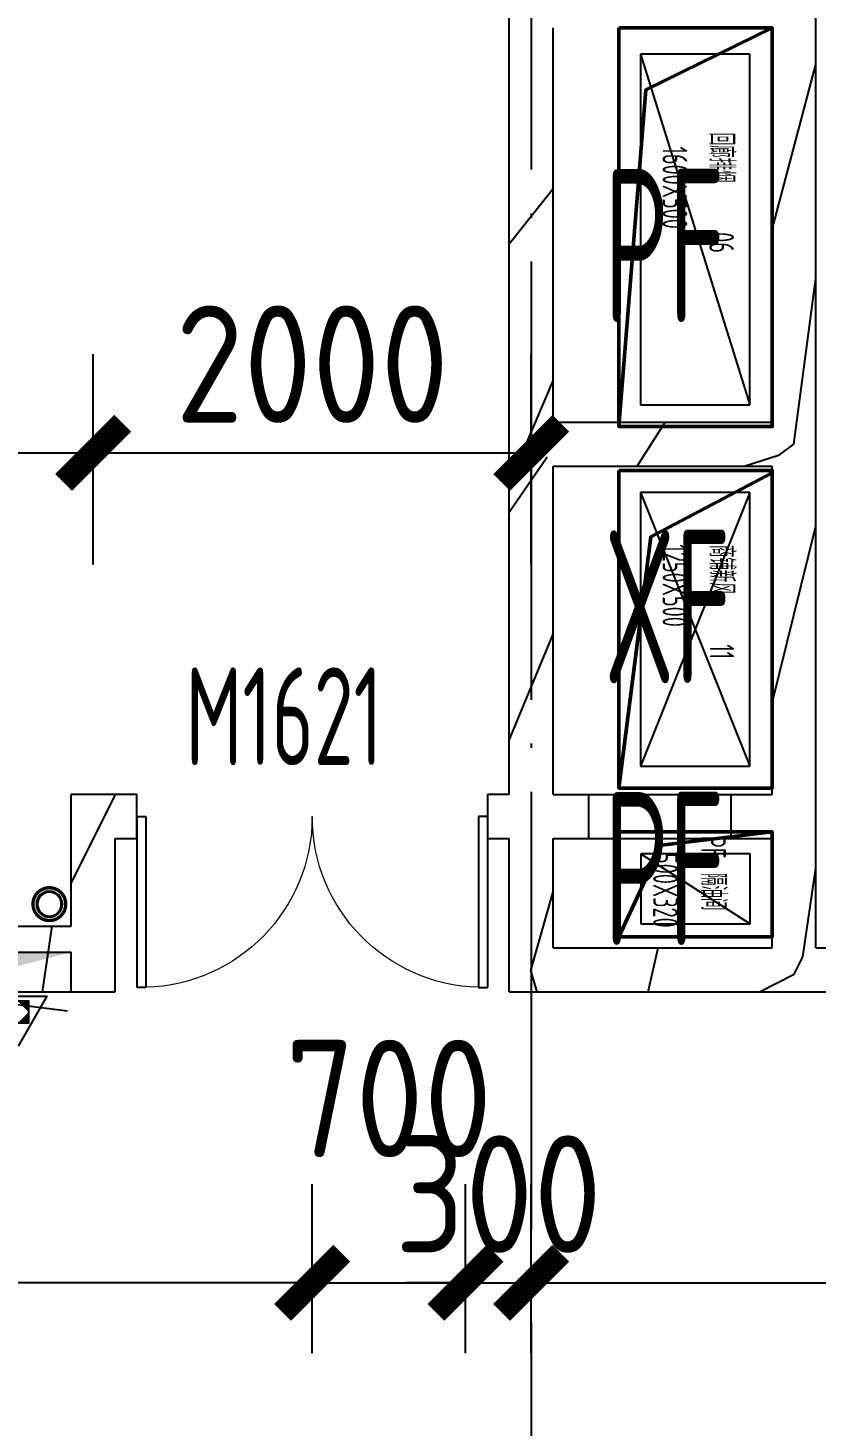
# Model space of a CAD drawing. Header units: inches. Extents: x 0 to 1813292486, y 0 to 3473589894.
# Drawn here: x 600480088 to 600483686, y 3473220935 to 3473227318 of the extents above; entities that cross this region are included whole.
import ezdxf
from ezdxf.enums import TextEntityAlignment as Align

# ---------------------------------------------------------------- set-up
doc = ezdxf.new("R2010")
doc.units = ezdxf.units.IN
doc.header["$LTSCALE"] = 1000
doc.header["$MEASUREMENT"] = 0
doc.linetypes.add('AX-MALL-GIRD-200$0$DOTE', pattern=[2.4200000000000004, 2, -0.2, 0.02, -0.2])
for name, color, linetype in [('A-Anno-Note', 241, 'Continuous'), ('AX-MALL-DIM-P02$0$A-Anno-Dims', 3, 'Continuous'), ('AX-MALL-DIM-P02$0$A-Detl-Thin', 131, 'Continuous'), ('AX-MALL-GIRD-200$0$A-Grid', 222, 'AX-MALL-GIRD-200$0$DOTE'), ('AX-MALL-P02-200$0$A-Anno-Note', 241, 'Continuous'), ('AX-MALL-WALL-P02$0$A-Anno-Note', 241, 'Continuous'), ('AX-MALL-WALL-P02-QT$0$A-Accs', 181, 'Continuous'), ('AX-MALL-WALL-P02-QT$0$A-Anno-Dims', 3, 'Continuous'), ('AX-MALL-WALL-P02-QT$0$A-Detl-Patt', 8, 'Continuous'), ('AX-MALL-WALL-P02-QT$0$A-Detl-Thin', 131, 'Continuous'), ('AX-MALL-WALL-P02-QT$0$A-Wall', 2, 'Continuous'), ('AX-MALL-WALL-P02-QT$0$A-Wall-Patt', 13, 'Continuous'), ('AX-MALL-WALL-P02-QT$0$A-Wind', 4, 'Continuous'), ('AX-MALL-WORD-P02$0$A-Wind-Iden', 11, 'Continuous'), ('AX-MALL-ZTKD-P02$0$A-Anno-Note', 241, 'Continuous'), ('MX-MALL-P02-LG$0$M-AC-DUCT-FLG', 40, 'Continuous'), ('MX-MALL-P02-LG$0$M-AC-DUCT-PAD', 70, 'Continuous'), ('MX-MALL-P02-LG$0$M-VT-DUCT-EAD', 4, 'Continuous'), ('MX-MALL-P02-LG$0$M-VT-DUCT-FLG', 40, 'Continuous'), ('MX-MALL-P02-LG$0$M-VT-DUCT-SED', 150, 'Continuous'), ('MX-MALL-P02-LG$0$M-VT-TEXT', 21, 'Continuous'), ('PX-MALL-P02-LG$0$P-Exsh', 31, 'Continuous'), ('PX-MALL-P02-LG$0$P-Hydt-Boxx', 221, 'Continuous'), ('PX-MALL-P02-LG$0$P-Hydt-Pipe', 221, 'Continuous'), ('PX-MALL-P02-LG$0$P-Pipe-Risr', 7, 'Continuous'), ('PX-MALL-P02-LG$0$P-Pipe-Risr-Arch', 6, 'Continuous'), ('PX-MALL-P02-LG$0$P-Pipe-Risr-W100', 6, 'Continuous'), ('PX-MALL-P02-LG$0$P-Pipe-Risr-W50', 6, 'Continuous'), ('SX-MALL-NTKD-L-2F$0$S-HOLE', 5, 'Continuous')]:
    doc.layers.add(name, color=color, linetype=linetype)
doc.styles.add('AX-MALL-DIM-P02$0$_TCH_DIM_T3', font='gbenor.shx')
doc.styles.add('AX-MALL-WALL-P02-QT$0$STANDARD', font='gbenor.shx', dxfattribs={"bigfont": 'gbcbig.shx'})
doc.styles.add('AX-MALL-WORD-P02$0$_TCH_WINDOW', font='gbenor.shx', dxfattribs={"bigfont": 'gbcbig.shx'})
doc.styles.add('MX-MALL-P02-LG$0$_THVAC_WIN', font='gbenor.shx', dxfattribs={"bigfont": 'gbcbig.shx'})
doc.styles.add('PX-MALL-P02-LG$0$jzfz', font='gbenor.shx', dxfattribs={"bigfont": 'gbcbig.shx'})
doc.dimstyles.new('AX-MALL-DIM-P02$0$_TCH_ARCH&&180', dxfattribs={"dimtxt": 535.5, "dimasz": 270, "dimexe": 450, "dimexo": 450, "dimgap": 137.25, "dimtad": 1, "dimdec": 0, "dimzin": 0, "dimdsep": 46, "dimtxsty": 'AX-MALL-DIM-P02$0$_TCH_DIM_T3', "dimblk": 'AX-MALL-DIM-P02$0$_ArchTick', "dimcen": 0.09, "dimclrt": 7, "dimazin": 2, "dimtfac": 1, "dimtdec": 0, "dimtix": 1, "dimtmove": 2, "dimatfit": 3, "dimfxl": 500, "dimtolj": 1, "dimtzin": 0, "dimarcsym": 0})
pattern_1 = [(45, (0, 359.0227), (-353.55353201463, 353.55353201463), [])]

# ---------------------------------------------------------------- blocks, each defined once
blk = doc.blocks.new('AX-MALL-WORD-P02')
at = {"layer": 'AX-MALL-WORD-P02$0$A-Wind-Iden', "style": 'AX-MALL-WORD-P02$0$_TCH_WINDOW', "width": 0.7}
blk.add_text('M1621', height=446.25, rotation=339.5681612302259, dxfattribs=at).set_placement((600294444.2148736, 3473117604.257203))
blk = doc.blocks.new('AX-MALL-GIRD-200')
at = {"layer": 'AX-MALL-GIRD-200$0$A-Grid'}
blk.add_line((600323759.5421638, 3473191775.534485), (600285030.0032144, 3473087811.807404), dxfattribs=at)
blk = doc.blocks.new('AX-MALL-WALL-P02-QT$0$tj')
at = {"layer": 'AX-MALL-WALL-P02-QT$0$A-Detl-Patt'}
h = blk.add_hatch(dxfattribs=at)
h.set_pattern_fill('STEEL', color=256, scale=100.0000000000001, angle=50.43183869082386)
h.set_pattern_definition([(75.00000000004839, (-14278.19445574284, 156289.8254051208), (-153.3407249234246, 41.08752340989569), []), (75.00000000004839, (-14317.88195610046, 156358.5661673546), (-153.3407249234246, 41.08752340989569), [])])
edge = h.paths.add_edge_path()
edge.add_line((88101.273016572, 47666.64152574539), (87883.93542659283, 47459.84604215622))
edge.add_line((87883.93542659283, 47459.84604215622), (91571.54751467705, 43584.64122533798))
edge.add_arc((262949.389629302, 558937.705083496), 543101.4133620498, 251.6057364187558, 260.0288666978238)
edge.add_arc((172180.8466627672, -2862.146247219684), 27099.9982179492, 64.7128659603706, 96.9316049602786, ccw=False)
edge.add_arc((262948.9730309481, 558936.3205539446), 543099.9677998082, 261.6155114784545, 271.7251478115656)
edge.add_line((279298.9759148359, 16082.51663446426), (279298.9759315252, 16382.65274763107))
edge.add_arc((262948.9742454757, 558936.3204835369), 542799.9676941936, 261.62020364125146, 271.7261014454634, ccw=False)
edge.add_arc((172180.8456921196, -2862.14609140989), 27400.00151046549, 64.80631838577902, 96.83815911678944)
edge.add_arc((262949.394896181, 558937.7037490648), 542801.4137571028, 251.6136389015772, 260.02417327084333, ccw=False)
edge.add_line((91737.26096642017, 43845.69257831573), (88101.273016572, 47666.64152574539))
blk.add_lwpolyline([(88103.03003954887, 47737.33037519455), (87813.24658572674, 47461.60306501389), (91543.92713344097, 43541.13421487808, 0.03677856867194786), (168908.9495433569, 23989.2463850975, -0.1416543586965341), (183742.0972260237, 21592.70785188675, 0.04416604653312874), (279348.9759123325, 16034.00206041336), (279348.9759345055, 16434.18465709686, -0.04414427716130016), (183859.0483468771, 21979.79425859451, 0.1405450684183163), (168919.8474783897, 24393.46752309799, -0.03670519880877311), (91764.87840116024, 43889.20268630981), (88103.03007543087, 47737.33033752441)], format="xyb", dxfattribs=at)
blk.add_lwpolyline([(88101.273016572, 47666.64152574539), (87883.93542659283, 47459.84604215622), (91571.54751467705, 43584.64122533798, 0.0367693963449814), (168910.2986617088, 24039.77597379684, -0.1415142461245126), (183756.7420067787, 21641.08926153183, 0.04414024362697595), (279298.9759148359, 16082.51663446426), (279298.9759315252, 16382.65274763107, -0.04412389944666065), (183844.4648458958, 21931.40288829803, 0.1406825130026793), (168918.4574091434, 24342.94360637665, -0.03671436212623864), (91737.26096642017, 43845.69257831573)], format="xyb", close=True, dxfattribs=at)
blk = doc.blocks.new('MX-MALL-P02-LG')
at = {"layer": 'MX-MALL-P02-LG$0$M-AC-DUCT-FLG'}
for p, q in [((600296825.2573944, 3473118046.315227), (600296857.435427, 3473116700.408627)), ((600297293.8014677, 3473117871.76881), (600296388.8913537, 3473116874.955043))]:
    blk.add_line(p, q, dxfattribs=at)
at = {"layer": 'MX-MALL-P02-LG$0$M-AC-DUCT-PAD'}
for p, q in [((600296825.2573944, 3473118046.315227), (600296388.8913537, 3473116874.955043)), ((600297293.8014677, 3473117871.76881), (600296825.2573944, 3473118046.315227)), ((600296857.435427, 3473116700.408627), (600297293.8014677, 3473117871.76881)), ((600296388.8913537, 3473116874.955043), (600296857.435427, 3473116700.408627))]:
    blk.add_line(p, q, dxfattribs=at)
at = {"layer": 'MX-MALL-P02-LG$0$M-VT-DUCT-EAD'}
for p, q in [((600296250.4419589, 3473116499.951395), (600296138.7322525, 3473116200.083188)), ((600296718.9860321, 3473116325.404979), (600296250.4419589, 3473116499.951395)), ((600296607.2763257, 3473116025.536772), (600296718.9860321, 3473116325.404979)), ((600296138.7322525, 3473116200.083188), (600296607.2763257, 3473116025.536772))]:
    blk.add_line(p, q, dxfattribs=at)
at = {"layer": 'MX-MALL-P02-LG$0$M-VT-DUCT-FLG'}
for p, q in [((600297523.4430581, 3473119920.491514), (600297433.4385995, 3473118246.604064)), ((600296250.4419589, 3473116499.951395), (600296607.2763257, 3473116025.536772))]:
    blk.add_line(p, q, dxfattribs=at)
at = {"layer": 'MX-MALL-P02-LG$0$M-VT-DUCT-SED'}
for p, q in [((600297523.4430581, 3473119920.491514), (600296964.8945262, 3473118421.15048)), ((600297991.9871314, 3473119745.945098), (600297523.4430581, 3473119920.491514)), ((600297433.4385995, 3473118246.604064), (600297991.9871314, 3473119745.945098)), ((600296964.8945262, 3473118421.15048), (600297433.4385995, 3473118246.604064))]:
    blk.add_line(p, q, dxfattribs=at)
at = {"layer": 'MX-MALL-P02-LG$0$M-VT-TEXT', "style": 'MX-MALL-P02-LG$0$_THVAC_WIN', "width": 0.7}
for s, height, rotation, p in [('1600X500', 112.658227848101, 249.5681612619673, (600297471.1259265, 3473119490.489369, -14999.9999999851)), ('回廊排烟', 112.658227848101, 249.5681612619673, (600297692.8844719, 3473119474.817364, -14999.9999999851)), ('06', 112.658227848101, 249.5681612619673, (600297534.5112172, 3473119049.687755, -14999.9999999851)), ('1250X500', 112.6582278481011, 249.5681612619673, (600296836.9058418, 3473117788.019231, -20999.99999999999)), ('商铺新风', 112.6582278481011, 249.5681612619673, (600297037.1101289, 3473117710.861968, -20999.99999999999)), ('11', 112.6582278481011, 249.5681612619673, (600296878.7368742, 3473117285.732358, -20999.99999999999)), ('500X320', 112.6582278481009, 249.5681612682275, (600296304.9430504, 3473116482.973455, -5999.999999999998)), ('PF-', 112.6582278481009, 249.5681612682275, (600296537.5386977, 3473116480.654901, -5999.999999999998)), ('隔油间', 112.6582278481009, 249.5681612682275, (600296478.1487273, 3473116321.231297, -5999.999999999998))]:
    blk.add_text(s, height=height, rotation=rotation, dxfattribs=at).set_placement(p)
blk = doc.blocks.new('SX-MALL-NTKD-L-2F')
at = {"layer": 'SX-MALL-NTKD-L-2F$0$S-HOLE', "lineweight": 50}
for points, elevation in [([(600297473.3184859, 3473120067.361587), (600298129.2801892, 3473119822.996604), (600297493.8851235, 3473118117.372416), (600296837.9234201, 3473118361.737398)], 2999.999999999997), ([(600296768.1048552, 3473118174.319775), (600297424.0665582, 3473117929.954792), (600296917.8819522, 3473116571.176979), (600296261.920249, 3473116815.541961)], 2999.999999999996), ([(600296191.6424656, 3473116628.569479), (600296847.8697602, 3473116384.105556), (600296680.2624593, 3473115934.188512), (600296024.0351647, 3473116178.652435)], 2999.999999999998)]:
    blk.add_lwpolyline(points, close=True, dxfattribs=dict(at, elevation=elevation))
for points, elevation in [([(600298129.2801892, 3473119822.996604), (600297489.4735942, 3473119759.843744), (600296837.9234204, 3473118361.737399)], 2999.999999999997), ([(600296847.6041679, 3473116384.204497), (600296353.6492214, 3473116503.494783), (600296024.0351642, 3473116178.652435)], 2999.999999999998)]:
    blk.add_lwpolyline(points, dxfattribs=dict(at, elevation=elevation))
blk.add_lwpolyline([(600297420.2487001, 3473117920.570203), (600296799.513266, 3473117839.205696), (600296261.920249, 3473116815.541961)], dxfattribs=at)
blk = doc.blocks.new('SX-MALL-NTKD-2F')
blk.add_blockref('SX-MALL-NTKD-L-2F', (0, 0))
blk = doc.blocks.new('AX-MALL-WALL-P02-QT$0$$DorLib2D$00000002')
for p, q in [((-0.5, -5.684341886080802e-17), (-0.5000000000000007, 0.4875)), ((-0.4750000000000007, 0.4875), (-0.5000000000000007, 0.4875)), ((-0.475, -2.842170943040401e-17), (-0.4750000000000007, 0.4875)), ((0.475, -2.842170943040401e-17), (0.4750000000000007, 0.4875)), ((0.4750000000000007, 0.4875), (0.5000000000000007, 0.4875)), ((0.5, -5.684341886080802e-17), (0.5000000000000007, 0.4875)), ((-0.5, -5.684341886080802e-17), (-0.475, -2.842170943040401e-17)), ((0.5, -5.684341886080802e-17), (0.475, -2.842170943040401e-17))]:
    blk.add_line(p, q)
at = {"lineweight": 13}
for centre, start, end in [((-0.4875, -4.263256414560601e-17), 0, 88.53071641864632), ((0.4875, -4.263256414560601e-17), 91.4692835813537, 180)]:
    blk.add_arc(centre, 0.4875, start, end, dxfattribs=at)
blk = doc.blocks.new('AX-MALL-WALL-P02-QT')
at = {"layer": 'AX-MALL-WALL-P02-QT$0$A-Wall-Patt'}
h = blk.add_hatch(dxfattribs=at)
h.set_pattern_fill('普通砖', color=256, scale=200, style=0)
h.set_pattern_definition(pattern_1)
h.paths.add_polyline_path([(600296466.1615472, 3473118414.999779), (600296563.5433735, 3473118485.435739), (600297191.9104706, 3473120172.194404), (600297164.3472108, 3473120289.176074), (600297039.4021248, 3473120335.721785), (600296341.2164607, 3473118461.54549)])
h = blk.add_hatch(dxfattribs=at)
h.set_pattern_fill('普通砖', color=256, scale=200, style=0)
h.set_pattern_definition(pattern_1)
h.paths.add_polyline_path([(600297528.1947803, 3473118019.361237), (600297653.1398665, 3473117972.815526), (600298351.32553, 3473119846.99182), (600298226.3804439, 3473119893.537531), (600298128.9986178, 3473119823.101572), (600297500.6315204, 3473118136.342907)])
h = blk.add_hatch(dxfattribs=at)
h.set_pattern_fill('普通砖', color=256, scale=200, style=0)
h.set_pattern_definition(pattern_1)
h.paths.add_polyline_path([(600296466.1615472, 3473118414.999779), (600296493.7248071, 3473118298.01811), (600297430.8129541, 3473117948.925278), (600297528.1947803, 3473118019.361237), (600297500.6315204, 3473118136.342907), (600296563.5433735, 3473118485.435739)])
h = blk.add_hatch(dxfattribs=at)
h.set_pattern_fill('普通砖', color=256, scale=200, style=0)
h.set_pattern_definition(pattern_1)
h.paths.add_polyline_path([(600295841.467462, 3473116833.586359), (600295970.0855592, 3473116892.385889), (600296493.7248071, 3473118298.01811), (600296466.1615471, 3473118414.999779), (600296341.2164607, 3473118461.54549), (600295782.6679308, 3473116962.204458)])
h = blk.add_hatch(dxfattribs=at)
h.set_pattern_fill('普通砖', color=256, scale=200, style=0)
h.set_pattern_definition(pattern_1)
h.paths.add_polyline_path([(600296934.736966, 3473116426.311388), (600297059.6820521, 3473116379.765676), (600297653.1398665, 3473117972.815526), (600297528.1947803, 3473118019.361237), (600297430.8129541, 3473117948.925278), (600296907.173706, 3473116543.293057)])
h = blk.add_hatch(dxfattribs=at)
h.set_pattern_fill('普通砖', color=256, scale=200, style=0)
h.set_pattern_definition(pattern_1)
h.paths.add_polyline_path([(600293699.0359551, 3473117098.137286), (600293781.7256953, 3473116747.192169), (600294026.090698, 3473117403.153927), (600293908.4916348, 3473117660.390122)])
h = blk.add_hatch(dxfattribs=at)
h.set_pattern_fill('普通砖', color=256, scale=200, style=0)
h.set_pattern_definition(pattern_1)
h.paths.add_polyline_path([(600294026.090698, 3473117403.153927), (600294119.7995129, 3473117368.244644), (600294189.6180793, 3473117555.662273), (600293908.4916348, 3473117660.390122)])
h = blk.add_hatch(dxfattribs=at)
h.set_pattern_fill('普通砖', color=256, scale=200, style=0)
h.set_pattern_definition(pattern_1)
h.paths.add_polyline_path([(600292949.3656684, 3473117377.41195), (600292844.6376592, 3473117096.285565), (600293781.7256953, 3473116747.192169), (600293699.0359551, 3473117098.137286)])
h = blk.add_hatch(dxfattribs=at)
h.set_pattern_fill('普通砖', color=256, scale=200, style=0)
h.set_pattern_definition(pattern_1)
h.paths.add_polyline_path([(600295782.6679308, 3473116962.204458), (600295688.9591141, 3473116997.113742), (600295619.1405478, 3473116809.696113), (600295712.8493645, 3473116774.786829), (600295841.4674618, 3473116833.586359)])
h = blk.add_hatch(dxfattribs=at)
h.set_pattern_fill('普通砖', color=256, scale=200, style=0)
h.set_pattern_definition(pattern_1)
h.paths.add_polyline_path([(600295841.4674618, 3473116833.586359), (600295900.2669929, 3473116704.96826), (600296837.3551397, 3473116355.875428), (600296934.736966, 3473116426.311388), (600296907.173706, 3473116543.293057), (600295970.0855592, 3473116892.385889)])
h = blk.add_hatch(dxfattribs=at)
h.set_pattern_fill('普通砖', color=256, scale=200, style=0)
h.set_pattern_definition(pattern_1)
h.paths.add_polyline_path([(600295468.4843816, 3473116118.825124), (600295725.7205771, 3473116236.424187), (600295900.2669929, 3473116704.96826), (600295841.4674618, 3473116833.586359), (600295712.8493645, 3473116774.786829)])
h = blk.add_hatch(dxfattribs=at)
h.set_pattern_fill('普通砖', color=256, scale=200, style=0)
h.set_pattern_definition(pattern_1)
h.paths.add_polyline_path([(600296733.2446831, 3473115789.949529), (600296850.2263532, 3473115817.512789), (600297059.6820521, 3473116379.765676), (600296934.736966, 3473116426.311388), (600296837.3551397, 3473116355.875428), (600296662.8087239, 3473115887.331355)])
h = blk.add_hatch(dxfattribs=at)
h.set_pattern_fill('普通砖', color=256, scale=200, style=0)
h.set_pattern_definition(pattern_1)
h.paths.add_polyline_path([(600295725.7205771, 3473116236.424187), (600295468.4843816, 3473116118.825124), (600296686.6989722, 3473115665.004443), (600296733.2446831, 3473115789.949529), (600296662.8087239, 3473115887.331355)])
h = blk.add_hatch(dxfattribs=at)
h.set_pattern_fill('普通砖', color=256, scale=200, style=0)
h.set_pattern_definition(pattern_1)
h.paths.add_polyline_path([(600296733.2446831, 3473115789.949529), (600296686.6989722, 3473115665.004443), (600300809.8868191, 3473114128.995983), (600300692.287756, 3473114386.232179), (600296850.2263532, 3473115817.512789)])
at = {"layer": 'AX-MALL-WALL-P02-QT$0$A-Wall'}
for p, q in [((600296341.2164607, 3473118461.54549), (600297039.4021248, 3473120335.721785)), ((600296563.5433735, 3473118485.435739), (600297191.9104706, 3473120172.194404)), ((600297500.6315204, 3473118136.342907), (600298128.9986178, 3473119823.101572)), ((600297653.1398665, 3473117972.815526), (600298351.32553, 3473119846.99182)), ((600296563.5433735, 3473118485.435739), (600297500.6315204, 3473118136.342907)), ((600295782.6679308, 3473116962.204458), (600296341.2164607, 3473118461.54549)), ((600295970.0855592, 3473116892.385889), (600296493.7248071, 3473118298.01811)), ((600296493.7248071, 3473118298.01811), (600297430.8129541, 3473117948.925278)), ((600297059.6820521, 3473116379.765676), (600297653.1398665, 3473117972.815526)), ((600296907.173706, 3473116543.293057), (600297430.8129541, 3473117948.925278)), ((600293699.0359551, 3473117098.137286), (600293908.4916348, 3473117660.390122)), ((600294189.6180793, 3473117555.662273), (600293908.4916348, 3473117660.390122)), ((600294119.7995129, 3473117368.244644), (600294189.6180793, 3473117555.662273)), ((600293781.7256953, 3473116747.192169), (600294026.090698, 3473117403.153927)), ((600294026.090698, 3473117403.153927), (600294119.7995129, 3473117368.244644)), ((600292949.3656684, 3473117377.41195), (600293699.0359551, 3473117098.137286)), ((600292844.6376592, 3473117096.285565), (600293781.7256953, 3473116747.192169)), ((600295688.9591141, 3473116997.113742), (600295619.1405478, 3473116809.696113)), ((600295782.6679308, 3473116962.204458), (600295688.9591141, 3473116997.113742)), ((600295970.0855592, 3473116892.385889), (600296907.173706, 3473116543.293057)), ((600295619.1405478, 3473116809.696113), (600295712.8493645, 3473116774.786829)), ((600295468.4843816, 3473116118.825124), (600295712.8493645, 3473116774.786829)), ((600295725.7205771, 3473116236.424187), (600295900.2669929, 3473116704.96826)), ((600295900.2669929, 3473116704.96826), (600296837.3551397, 3473116355.875428)), ((600296850.2263532, 3473115817.512789), (600297059.6820521, 3473116379.765676)), ((600296662.8087239, 3473115887.331355), (600296837.3551397, 3473116355.875428)), ((600295725.7205771, 3473116236.424187), (600296662.8087239, 3473115887.331355)), ((600295468.4843816, 3473116118.825124), (600296686.6989722, 3473115665.004443)), ((600296850.2263532, 3473115817.512789), (600300692.287756, 3473114386.232179)), ((600296686.6989722, 3473115665.004443), (600300809.8868191, 3473114128.995983))]:
    blk.add_line(p, q, dxfattribs=at)
at = {"layer": 'AX-MALL-WALL-P02-QT$0$A-Anno-Dims'}
blk.add_blockref('SX-MALL-NTKD-2F', (0, 0), dxfattribs=at)
at = {"layer": 'AX-MALL-WALL-P02-QT$0$A-Detl-Thin'}
blk.add_blockref('MX-MALL-P02-LG', (0, 0), dxfattribs=at)
at = {"layer": 'AX-MALL-WALL-P02-QT$0$A-Detl-Thin', "rotation": 339.5681613091762}
blk.add_blockref('AX-MALL-WALL-P02-QT$0$tj', (600144118.6961328, 3473128496.287411), dxfattribs=at)
at = {"layer": 'AX-MALL-WALL-P02-QT$0$A-Wind'}
blk.add_blockref('AX-MALL-GIRD-200', (0, 0), dxfattribs=at)
at = {"layer": 'AX-MALL-WALL-P02-QT$0$A-Wind', "xscale": 1600, "yscale": -1600, "zscale": 200, "rotation": 339.5681612973006}
blk.add_blockref('AX-MALL-WALL-P02-QT$0$$DorLib2D$00000002', (600294904.3793135, 3473117182.679193), dxfattribs=at)
at = {"layer": 'AX-MALL-WALL-P02-QT$0$A-Accs', "style": 'AX-MALL-WALL-P02-QT$0$STANDARD', "width": 0.6}
for s, p in [('PF', (600296941.0132067, 3473118831.093218)), ('XF', (600296365.7912793, 3473117286.994912)), ('PF', (600295948.1803708, 3473116165.980108))]:
    blk.add_text(s, height=699.9999999999998, rotation=339.5681612430816, dxfattribs=at).set_placement(p)
blk = doc.blocks.new('AX-MALL-WALL-P02')
at = {"layer": 'AX-MALL-WALL-P02$0$A-Anno-Note'}
blk.add_blockref('AX-MALL-WORD-P02', (0, 0), dxfattribs=at)
blk.add_blockref('AX-MALL-WALL-P02-QT', (0, 0), dxfattribs=at)
blk = doc.blocks.new('PX-MALL-P02-LG$0$XHS1')
at = {"layer": 'PX-MALL-P02-LG$0$P-Hydt-Boxx', "ltscale": 0.7}
for p, q in [((350.0030006170273, 240), (-332.898939371109, 327.2950124740601)), ((350.0030006170273, 240), (-349.9969996213913, 240)), ((-349.9969997406006, 239.9999995231628), (-349.9969996213913, 60)), ((350.0030003786087, 200), (350.003000497818, 60)), ((350.0030006170273, 60), (-349.996999502182, 60))]:
    blk.add_line(p, q, dxfattribs=at)
blk.add_solid([(350.0030006170273, 240), (350.0030002593994, 60.00000047683716), (-349.9969996213913, 60)], dxfattribs=at)
blk = doc.blocks.new('PX-MALL-P02-LG$0$MHQ')
at = {"layer": 'PX-MALL-P02-LG$0$P-Exsh', "ltscale": 0.7}
h = blk.add_hatch(dxfattribs=at)
h.set_pattern_fill('ANSI31', color=256, scale=25, style=0)
h.set_pattern_definition([(45, (-160019.2306599375, -42228.3236173685), (-28.0633003783411, 28.0633003783411), [])])
h.paths.add_polyline_path([(-75.0000000015425, 185.1731819980414), (75, 185.1731819980414), (75, 35.17318199802685), (-75.0000000015425, 35.17318199802685)])
for points in [[(0, 346.4101615137042), (-200, -1.455191522836685e-11), (200, -1.455191522836685e-11)], [(0, 346.4101615137042), (-200, -1.455191522836685e-11), (200, -1.455191522836685e-11)], [(0, 346.4101615137042), (-200, -1.455191522836685e-11), (200, -1.455191522836685e-11)], [(-75.0000000015425, 185.1731819980414), (75, 185.1731819980414), (75, 35.17318199802685), (-75.0000000015425, 35.17318199802685)]]:
    blk.add_lwpolyline(points, close=True, dxfattribs=at)
blk = doc.blocks.new('PX-MALL-P02-LG$0$20200929200250')
at = {"layer": 'PX-MALL-P02-LG$0$P-Exsh', "ltscale": 0.7, "xscale": 0.6600000001490116, "yscale": 0.6600000001490116, "zscale": 0.6600000001490116}
for p in [(-132.0000001192093, 40), (131.9999997615814, 40)]:
    blk.add_blockref('PX-MALL-P02-LG$0$MHQ', p, dxfattribs=at)
blk = doc.blocks.new('PX-MALL-P02-LG$0$20211220143732')
at = {"layer": 'PX-MALL-P02-LG$0$P-Exsh'}
blk.add_blockref('PX-MALL-P02-LG$0$20200929200250', (-374.9999999407155, 219.6219584928522), dxfattribs=at)
at = {"layer": 'PX-MALL-P02-LG$0$P-Hydt-Boxx', "ltscale": 0.7, "xscale": -1}
blk.add_blockref('PX-MALL-P02-LG$0$XHS1', (-349.9969999989844, 0), dxfattribs=at)
blk = doc.blocks.new('PX-MALL-P02-LG$0$P-Risr')
at = {"layer": 'PX-MALL-P02-LG$0$P-Pipe-Risr-W50'}
h = blk.add_hatch(color=0, dxfattribs=at)
edge = h.paths.add_edge_path()
edge.add_ellipse((0, 0), major_axis=(47.05795628796547, 47.05795628796547), ratio=0.9999999999999695, start_angle=225.0000000000009, end_angle=405.0000000000009, ccw=False)
edge.add_ellipse((0, 0), major_axis=(47.05795628796764, 47.05795628796764), ratio=0.9999999999998785, start_angle=133.9675974886221, end_angle=225.0000000000035, ccw=False)
edge.add_line((-66.53919663240958, 1.199087783927098), (-54.4367953546693, 1.199087783927098))
edge.add_ellipse((0, 0), major_axis=(-38.50196423560672, 38.50196423560672), ratio=0.9999999999999859, start_angle=43.73814098242129, end_angle=134.9999999999996)
edge.add_ellipse((0, 0), major_axis=(38.50196423561096, 38.50196423561096), ratio=0.9999999999998216, start_angle=225.0000000000051, end_angle=405.0000000000051)
edge.add_ellipse((0, 0), major_axis=(38.50196423560679, 38.50196423560679), ratio=0.9999999999999831, start_angle=45.00000000000048, end_angle=133.7381409824204)
edge.add_line((-54.43679535467527, 1.199087783927098), (-66.53919663241555, 1.199087783927098))
edge.add_ellipse((0, 0), major_axis=(-47.05795628796762, 47.05795628796762), ratio=0.9999999999998742, start_angle=-45.00000000000358, end_angle=43.967597488629224, ccw=False)
at = {"layer": 'PX-MALL-P02-LG$0$P-Pipe-Risr-Arch', "ltscale": 0.7}
blk.add_circle((0, 0), 59.29000000000001, dxfattribs=at)
at = {"layer": 'PX-MALL-P02-LG$0$P-Pipe-Risr-W100', "color": 0, "const_width": 15}
blk.add_lwpolyline([(-75, 0, 1), (75, 0, 1)], format="xyb", close=True, dxfattribs=at)
at = {"layer": 'PX-MALL-P02-LG$0$P-Pipe-Risr-W50'}
blk.add_circle((0, 0), 54.45000000000001, dxfattribs=at)
at = {"layer": 'PX-MALL-P02-LG$0$P-Pipe-Risr', "style": 'PX-MALL-P02-LG$0$jzfz', "width": 0.6, "flags": 1}
for tag, p in [('SYS-MARK', (0.3310501334344735, -45.65933377496549)), ('RANGE', (0.3337570973526454, -45.67887874227017))]:
    blk.add_attdef(tag, text='', height=0.015625, dxfattribs=at).set_placement(p, align=Align.MIDDLE)
blk = doc.blocks.new('PX-MALL-P02-LG')
at = {"layer": 'PX-MALL-P02-LG$0$P-Exsh', "xscale": -0.9999999999999991, "rotation": 159.5681604832452}
blk.add_blockref('PX-MALL-P02-LG$0$20211220143732', (600293678.0906491, 3473117041.912803), dxfattribs=at)
at = {"layer": 'PX-MALL-P02-LG$0$P-Hydt-Pipe', "color": 221, "xscale": -1, "rotation": 249.5681617054062}
blk.add_blockref('PX-MALL-P02-LG$0$P-Risr', (600293640.2367182, 3473117226.756176), dxfattribs=at)
blk = doc.blocks.new('AX-MALL-ZTKD-P02')
at = {"layer": 'AX-MALL-ZTKD-P02$0$A-Anno-Note'}
blk.add_blockref('AX-MALL-GIRD-200', (0, 0), dxfattribs=at)
blk = doc.blocks.new('AX-MALL-DIM-P02$0$_ArchTick')
at = {"color": 0, "linetype": 'ByBlock', "const_width": 0.4}
blk.add_lwpolyline([(-0.5, -0.5), (0.5, 0.5)], dxfattribs=at)
blk = doc.blocks.new('*D573')
at = {"layer": 'AX-MALL-DIM-P02$0$A-Anno-Dims', "color": 0, "lineweight": -2, "transparency": 16777216}
for p, q in [((600291932.3233314, 3473119517.062033), (600292267.525003, 3473120416.861354)), ((600292110.4332199, 3473119995.171691), (600294546.8574831, 3473119087.532102)), ((600294368.7475946, 3473118609.422443), (600294703.9492662, 3473119509.221765))]:
    blk.add_line(p, q, dxfattribs=at)
at = {"layer": 'AX-MALL-DIM-P02$0$A-Anno-Dims', "color": 0, "lineweight": -2, "transparency": 16777216, "xscale": 270, "yscale": 270, "zscale": 270}
for p, rotation in [((600292110.4332199, 3473119995.171691), 159.5681600962024), ((600294546.8574831, 3473119087.532102), 339.5681600962024)]:
    blk.add_blockref('AX-MALL-DIM-P02$0$_ArchTick', p, dxfattribs=dict(at, rotation=rotation))
at = {"layer": 'AX-MALL-DIM-P02$0$A-Anno-Dims', "color": 7, "transparency": 16777216, "insert": (600293470.0279562, 3473119920.872593), "char_height": 535.5, "attachment_point": 5, "rotation": 339.5681600962024, "style": 'AX-MALL-DIM-P02$0$_TCH_DIM_T3'}
blk.add_mtext('\\A1;2600', dxfattribs=at)
blk = doc.blocks.new('*D574')
at = {"layer": 'AX-MALL-DIM-P02$0$A-Anno-Dims', "color": 0, "lineweight": -2, "transparency": 16777216}
for p, q in [((600294368.7475946, 3473118609.422444), (600294703.949266, 3473119509.221765)), ((600294546.8574829, 3473119087.532102), (600296421.0337614, 3473118389.346399)), ((600296242.9238731, 3473117911.236741), (600296578.1255444, 3473118811.036062))]:
    blk.add_line(p, q, dxfattribs=at)
at = {"layer": 'AX-MALL-DIM-P02$0$A-Anno-Dims', "color": 0, "lineweight": -2, "transparency": 16777216, "xscale": 270, "yscale": 270, "zscale": 270}
for p, rotation in [((600294546.8574829, 3473119087.532102), 159.5681601009815), ((600296421.0337614, 3473118389.346399), 339.5681601009815)]:
    blk.add_blockref('AX-MALL-DIM-P02$0$_ArchTick', p, dxfattribs=dict(at, rotation=rotation))
at = {"layer": 'AX-MALL-DIM-P02$0$A-Anno-Dims', "color": 7, "transparency": 16777216, "insert": (600295625.3282272, 3473119117.959947), "char_height": 535.5, "attachment_point": 5, "rotation": 339.5681601009815, "style": 'AX-MALL-DIM-P02$0$_TCH_DIM_T3'}
blk.add_mtext('\\A1;2000', dxfattribs=at)
blk = doc.blocks.new('*D577')
at = {"layer": 'AX-MALL-DIM-P02$0$A-Anno-Dims', "color": 0, "lineweight": -2, "transparency": 16777216}
for p, q in [((600293301.2365172, 3473117032.902093), (600292573.3314488, 3473117304.06809)), ((600292227.0168864, 3473115085.382394), (600292995.021115, 3473117146.976316)), ((600292533.2322885, 3473114971.308172), (600291805.3272202, 3473115242.474169))]:
    blk.add_line(p, q, dxfattribs=at)
at = {"layer": 'AX-MALL-DIM-P02$0$A-Anno-Dims', "color": 0, "lineweight": -2, "transparency": 16777216, "xscale": 270, "yscale": 270, "zscale": 270}
for p, rotation in [((600292995.021115, 3473117146.976316), 69.56816132503076), ((600292227.0168864, 3473115085.382394), 249.5681613250307)]:
    blk.add_blockref('AX-MALL-DIM-P02$0$_ArchTick', p, dxfattribs=dict(at, rotation=rotation))
at = {"layer": 'AX-MALL-DIM-P02$0$A-Anno-Dims', "color": 7, "transparency": 16777216, "insert": (600292231.4983013, 3473116257.561953), "char_height": 535.5, "attachment_point": 5, "rotation": 69.56816132503076, "style": 'AX-MALL-DIM-P02$0$_TCH_DIM_T3'}
blk.add_mtext('\\A1;2200', dxfattribs=at)
blk = doc.blocks.new('*D578')
at = {"layer": 'AX-MALL-DIM-P02$0$A-Anno-Dims', "color": 0, "lineweight": -2, "transparency": 16777216}
for p, q in [((600293545.6014999, 3473117688.863799), (600292817.6964316, 3473117960.029796)), ((600292995.0211152, 3473117146.976317), (600293239.3860978, 3473117802.938022)), ((600293301.2365172, 3473117032.902094), (600292573.331449, 3473117304.068091))]:
    blk.add_line(p, q, dxfattribs=at)
at = {"layer": 'AX-MALL-DIM-P02$0$A-Anno-Dims', "color": 0, "lineweight": -2, "transparency": 16777216, "xscale": 270, "yscale": 270, "zscale": 270}
for p, rotation in [((600293239.3860978, 3473117802.938022), 69.56816132416331), ((600292995.0211152, 3473117146.976317), 249.5681613241633)]:
    blk.add_blockref('AX-MALL-DIM-P02$0$_ArchTick', p, dxfattribs=dict(at, rotation=rotation))
at = {"layer": 'AX-MALL-DIM-P02$0$A-Anno-Dims', "color": 7, "transparency": 16777216, "insert": (600292827.4742445, 3473118634.551864), "char_height": 535.5, "attachment_point": 5, "rotation": 69.56816132416333, "style": 'AX-MALL-DIM-P02$0$_TCH_DIM_T3'}
blk.add_mtext('\\A1;700', dxfattribs=at)
blk = doc.blocks.new('*D584')
at = {"layer": 'AX-MALL-DIM-P02$0$A-Anno-Dims', "color": 0, "lineweight": -2, "transparency": 16777216}
for p, q in [((600297981.1207162, 3473117850.633035), (600299306.315784, 3473117356.958988)), ((600298291.1683047, 3473115921.000913), (600298884.626118, 3473117514.050762)), ((600297387.6629028, 3473116257.583186), (600298712.8579707, 3473115763.909139))]:
    blk.add_line(p, q, dxfattribs=at)
at = {"layer": 'AX-MALL-DIM-P02$0$A-Anno-Dims', "color": 0, "lineweight": -2, "transparency": 16777216, "xscale": 270, "yscale": 270, "zscale": 270}
for p, rotation in [((600298884.626118, 3473117514.050762), 69.56816132427178), ((600298291.1683047, 3473115921.000913), 249.5681613242718)]:
    blk.add_blockref('AX-MALL-DIM-P02$0$_ArchTick', p, dxfattribs=dict(at, rotation=rotation))
at = {"layer": 'AX-MALL-DIM-P02$0$A-Anno-Dims', "color": 7, "transparency": 16777216, "insert": (600298208.3765113, 3473116858.908434), "char_height": 535.5, "attachment_point": 5, "rotation": 69.56816132427178, "style": 'AX-MALL-DIM-P02$0$_TCH_DIM_T3'}
blk.add_mtext('\\A1;1700', dxfattribs=at)
blk = doc.blocks.new('*D585')
at = {"layer": 'AX-MALL-DIM-P02$0$A-Anno-Dims', "color": 0, "lineweight": -2, "transparency": 16777216}
for p, q in [((600298679.3063788, 3473119724.809328), (600300004.5014466, 3473119231.135281)), ((600298884.6261177, 3473117514.050761), (600299582.8117805, 3473119388.227055)), ((600297981.1207161, 3473117850.633035), (600299306.3157839, 3473117356.958987))]:
    blk.add_line(p, q, dxfattribs=at)
at = {"layer": 'AX-MALL-DIM-P02$0$A-Anno-Dims', "color": 0, "lineweight": -2, "transparency": 16777216, "xscale": 270, "yscale": 270, "zscale": 270}
for p, rotation in [((600299582.8117805, 3473119388.227055), 69.56816132409472), ((600298884.6261177, 3473117514.050761), 249.5681613240947)]:
    blk.add_blockref('AX-MALL-DIM-P02$0$_ArchTick', p, dxfattribs=dict(at, rotation=rotation))
at = {"layer": 'AX-MALL-DIM-P02$0$A-Anno-Dims', "color": 7, "transparency": 16777216, "insert": (600298854.1982491, 3473118592.521505), "char_height": 535.5, "attachment_point": 5, "rotation": 69.5681613240947, "style": 'AX-MALL-DIM-P02$0$_TCH_DIM_T3'}
blk.add_mtext('\\A1;2000', dxfattribs=at)
blk = doc.blocks.new('*D586')
at = {"layer": 'AX-MALL-DIM-P02$0$A-Anno-Dims', "color": 0, "lineweight": -2, "transparency": 16777216}
for p, q in [((600299342.5830961, 3473121505.277714), (600300667.7781639, 3473121011.603666)), ((600299582.8117809, 3473119388.227056), (600300246.0884979, 3473121168.69544)), ((600298679.3063792, 3473119724.80933), (600300004.501447, 3473119231.135282))]:
    blk.add_line(p, q, dxfattribs=at)
at = {"layer": 'AX-MALL-DIM-P02$0$A-Anno-Dims', "color": 0, "lineweight": -2, "transparency": 16777216, "xscale": 270, "yscale": 270, "zscale": 270}
for p, rotation in [((600300246.0884979, 3473121168.69544), 69.56816132602164), ((600299582.8117809, 3473119388.227056), 249.5681613260216)]:
    blk.add_blockref('AX-MALL-DIM-P02$0$_ArchTick', p, dxfattribs=dict(at, rotation=rotation))
at = {"layer": 'AX-MALL-DIM-P02$0$A-Anno-Dims', "color": 7, "transparency": 16777216, "insert": (600299534.9294395, 3473120419.843845), "char_height": 535.5, "attachment_point": 5, "rotation": 69.56816132602164, "style": 'AX-MALL-DIM-P02$0$_TCH_DIM_T3'}
blk.add_mtext('\\A1;1900', dxfattribs=at)
blk = doc.blocks.new('*D592')
at = {"layer": 'AX-MALL-DIM-P02$0$A-Anno-Dims', "color": 0, "lineweight": -2, "transparency": 16777216}
for p, q in [((600290207.0406573, 3473116318.093774), (600290476.2802513, 3473117040.826752)), ((600290319.1882966, 3473116619.137154), (600290621.3419907, 3473116506.575889)), ((600294161.256531, 3473115187.852125), (600292049.4640987, 3473115974.557802)), ((600294049.1088917, 3473114886.808745), (600294318.3484857, 3473115609.541723))]:
    blk.add_line(p, q, dxfattribs=at)
at = {"layer": 'AX-MALL-DIM-P02$0$A-Anno-Dims', "color": 0, "lineweight": -2, "transparency": 16777216, "xscale": 270, "yscale": 270, "zscale": 270}
for p, rotation in [((600290319.1882966, 3473116619.137154), 159.5681367740164), ((600294161.256531, 3473115187.852125), 339.5681367740165)]:
    blk.add_blockref('AX-MALL-DIM-P02$0$_ArchTick', p, dxfattribs=dict(at, rotation=rotation))
at = {"layer": 'AX-MALL-DIM-P02$0$A-Anno-Dims', "color": 7, "transparency": 16777216, "insert": (600291476.7856594, 3473116620.087097), "char_height": 535.5, "attachment_point": 5, "rotation": 339.5681367740164, "style": 'AX-MALL-DIM-P02$0$_TCH_DIM_T3'}
blk.add_mtext('\\A1;4100', dxfattribs=at)
blk = doc.blocks.new('*D593')
at = {"layer": 'AX-MALL-DIM-P02$0$A-Anno-Dims', "color": 0, "lineweight": -2, "transparency": 16777216}
for p, q in [((600294049.1088917, 3473114886.808746), (600294318.3484857, 3473115609.541724)), ((600294705.0708196, 3473114642.443361), (600294974.3104136, 3473115365.176338)), ((600294161.2565308, 3473115187.852125), (600294817.2184587, 3473114943.486739))]:
    blk.add_line(p, q, dxfattribs=at)
at = {"layer": 'AX-MALL-DIM-P02$0$A-Anno-Dims', "color": 0, "lineweight": -2, "transparency": 16777216, "xscale": 270, "yscale": 270, "zscale": 270}
for p, rotation in [((600294161.2565308, 3473115187.852125), 159.5681367611995), ((600294817.2184587, 3473114943.486739), 339.5681367611995)]:
    blk.add_blockref('AX-MALL-DIM-P02$0$_ArchTick', p, dxfattribs=dict(at, rotation=rotation))
at = {"layer": 'AX-MALL-DIM-P02$0$A-Anno-Dims', "color": 7, "transparency": 16777216, "insert": (600294782.9994503, 3473115854.228981), "char_height": 535.5, "attachment_point": 5, "rotation": 339.5681367611995, "style": 'AX-MALL-DIM-P02$0$_TCH_DIM_T3'}
blk.add_mtext('\\A1;700', dxfattribs=at)
blk = doc.blocks.new('*D594')
at = {"layer": 'AX-MALL-DIM-P02$0$A-Anno-Dims', "color": 0, "lineweight": -2, "transparency": 16777216}
for p, q in [((600294705.0708201, 3473114642.44336), (600294974.3104131, 3473115365.176337)), ((600294986.1899756, 3473114537.718088), (600295255.4295689, 3473115260.451066)), ((600294817.2184587, 3473114943.486739), (600294564.2046993, 3473115037.741911)), ((600294817.2184587, 3473114943.486739), (600295098.3376144, 3473114838.761467)), ((600295098.3376144, 3473114838.761467), (600295351.3513738, 3473114744.506295))]:
    blk.add_line(p, q, dxfattribs=at)
at = {"layer": 'AX-MALL-DIM-P02$0$A-Anno-Dims', "color": 0, "lineweight": -2, "transparency": 16777216, "xscale": 270, "yscale": 270, "zscale": 270}
for p, rotation in [((600294817.2184587, 3473114943.486739), 339.5681368229565), ((600295098.3376144, 3473114838.761467), 159.5681368229565)]:
    blk.add_blockref('AX-MALL-DIM-P02$0$_ArchTick', p, dxfattribs=dict(at, rotation=rotation))
at = {"layer": 'AX-MALL-DIM-P02$0$A-Anno-Dims', "color": 7, "transparency": 16777216, "insert": (600295099.1607955, 3473115270.644742), "char_height": 535.5, "attachment_point": 5, "rotation": 339.5681368229565, "style": 'AX-MALL-DIM-P02$0$_TCH_DIM_T3'}
blk.add_mtext('\\A1;300', dxfattribs=at)
blk = doc.blocks.new('*D595')
at = {"layer": 'AX-MALL-DIM-P02$0$A-Anno-Dims', "color": 0, "lineweight": -2, "transparency": 16777216}
for p, q in [((600294986.1899753, 3473114537.718088), (600295255.4295692, 3473115260.451066)), ((600295098.3376143, 3473114838.761467), (600300252.3213996, 3473112918.74876)), ((600300140.1737605, 3473112617.705381), (600300409.4133545, 3473113340.438359))]:
    blk.add_line(p, q, dxfattribs=at)
at = {"layer": 'AX-MALL-DIM-P02$0$A-Anno-Dims', "color": 0, "lineweight": -2, "transparency": 16777216, "xscale": 270, "yscale": 270, "zscale": 270}
for p, rotation in [((600295098.3376143, 3473114838.761467), 159.5681367755041), ((600300252.3213996, 3473112918.74876), 339.5681367755041)]:
    blk.add_blockref('AX-MALL-DIM-P02$0$_ArchTick', p, dxfattribs=dict(at, rotation=rotation))
at = {"layer": 'AX-MALL-DIM-P02$0$A-Anno-Dims', "color": 7, "transparency": 16777216, "insert": (600297816.7122663, 3473114258.275753), "char_height": 535.5, "attachment_point": 5, "rotation": 339.5681367755041, "style": 'AX-MALL-DIM-P02$0$_TCH_DIM_T3'}
blk.add_mtext('\\A1;5500', dxfattribs=at)
blk = doc.blocks.new('AX-MALL-DIM-P02')
at = {"layer": 'AX-MALL-DIM-P02$0$A-Detl-Thin'}
blk.add_blockref('AX-MALL-ZTKD-P02', (-2.384185791015625e-06, 9.5367431640625e-07), dxfattribs=at)
at = {"layer": 'AX-MALL-DIM-P02$0$A-Anno-Dims'}
for p1, p2, distance, picture, middle in [((600298257.6167129, 3473119881.901103), (600298920.89343, 3473121662.369488), -1414.1626616328517, '*D586', (600299534.9294395, 3473120419.843845)), ((600291775.2315482, 3473119095.37237), (600294211.6558113, 3473118187.732781), 960.2077791758456, '*D573', (600293470.0279562, 3473119920.872593)), ((600297559.4310502, 3473118007.72481), (600298257.6167129, 3473119881.901103), -1414.162661297723, '*D585', (600298854.1982491, 3473118592.521505)), ((600294211.6558114, 3473118187.732781), (600296085.83209, 3473117489.547079), 960.2077776688699, '*D574', (600295625.3282272, 3473119117.959947)), ((600296965.9732368, 3473116414.67496), (600297559.4310502, 3473118007.72481), -1414.162661521142, '*D584', (600298208.3765113, 3473116858.908434)), ((600292954.9219548, 3473114814.216398), (600293722.9261833, 3473116875.81032), 776.7733170146698, '*D577', (600292231.4983013, 3473116257.561953)), ((600294547.9788654, 3473114220.753761), (600294829.0980211, 3473114116.02849), 771.2541179799285, '*D594', (600295099.1607955, 3473115270.644742)), ((600294829.0980206, 3473114116.02849), (600299983.081806, 3473112196.015783), 771.2541185516126, '*D595', (600297816.7122663, 3473114258.275753))]:
    dim = blk.add_aligned_dim(p1=p1, p2=p2, distance=distance, dimstyle='AX-MALL-DIM-P02$0$_TCH_ARCH&&180', dxfattribs=at)
    dim.commit()
    dim.dimension.update_dxf_attribs({"geometry": picture, "text_midpoint": middle})
for base, p1, p2, angle, picture, middle in [((600293239.3860978, 3473117802.938022), (600293722.9261833, 3473116875.81032), (600293967.2911661, 3473117531.772025), 69.5681613377883, '*D578', (600292827.4742445, 3473118634.551864)), ((600294161.256531, 3473115187.852125), (600290049.9487025, 3473115896.404176), (600293892.0169371, 3473114465.119147), 339.56813676777205, '*D592', (600291476.7856594, 3473116620.087097)), ((600294817.2184587, 3473114943.486739), (600293892.0169369, 3473114465.119147), (600294547.9788646, 3473114220.753761), 339.5681367611995, '*D593', (600294782.9994503, 3473115854.228981))]:
    dim = blk.add_linear_dim(base=base, p1=p1, p2=p2, angle=angle, dimstyle='AX-MALL-DIM-P02$0$_TCH_ARCH&&180', dxfattribs=at)
    dim.commit()
    dim.dimension.update_dxf_attribs({"geometry": picture, "text_midpoint": middle, "dimtype": 129})
blk = doc.blocks.new('AX-MALL-P02-200')
at = {"layer": 'AX-MALL-P02-200$0$A-Anno-Note'}
blk.add_blockref('AX-MALL-WALL-P02', (0, 0), dxfattribs=at)
for name in ['AX-MALL-DIM-P02', 'PX-MALL-P02-LG']:
    blk.add_blockref(name, (0, 0), dxfattribs=at)

msp = doc.modelspace()

# ---------------------------------------------------------------- block references
at = {"layer": 'A-Anno-Note', "rotation": 20.43183869077545}
msp.add_blockref('AX-MALL-P02-200', (1250392458.527329, 9048125.682563305), dxfattribs=at)

doc.saveas('drawing.dxf')
